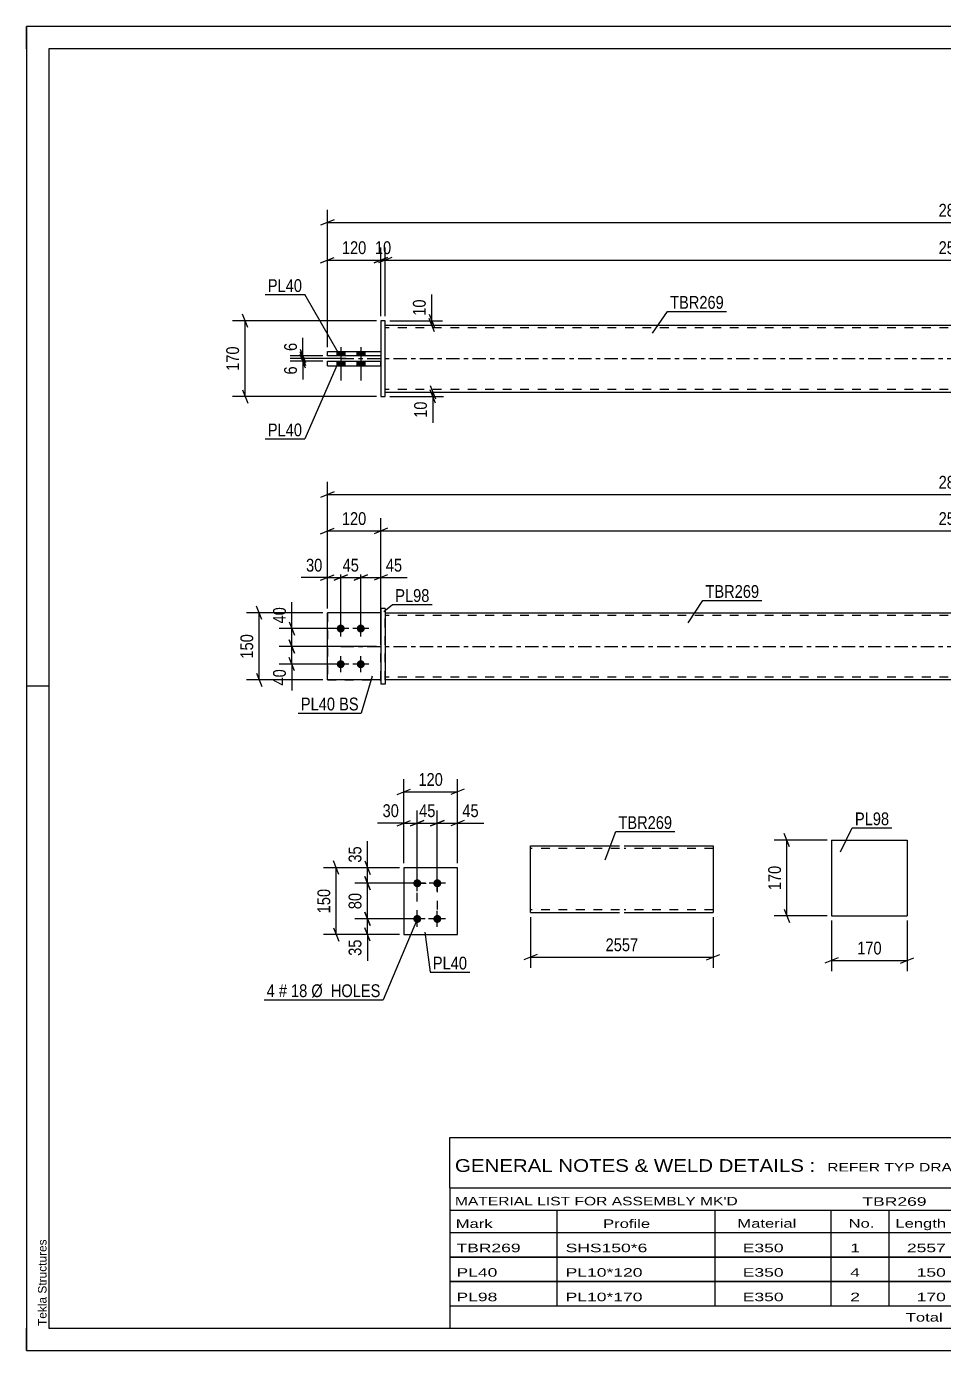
# Model space of a CAD drawing. Header units: millimetres. Extents: x 0 to 420, y 0 to 297.
# Drawn here: x 0 to 205.8, y 0 to 297 of the extents above; entities that cross this region are included whole.
import ezdxf

# ---------------------------------------------------------------- set-up
doc = ezdxf.new("R2010")
doc.units = ezdxf.units.MM
doc.linetypes.add('DXK_LINE_DOT2', pattern=[3.9198, 1.9599, -1.9599])
doc.linetypes.add('DXK_LINE_DOT3', pattern=[5.9187, 2.979, -0.9799, 0.9799, -0.9799])
doc.styles.add('Arial', font='ARIAL.TTF', dxfattribs={"height": 0.2})
doc.styles.add('Arial Narrow', font='ARIALN.TTF', dxfattribs={"height": 0.2})

# ---------------------------------------------------------------- blocks, each defined once
blk = doc.blocks.new('Unknown-580872883-1163')
at = {"color": 5, "linetype": 'Continuous'}
for p, q in [((420, 297), (0, 297)), ((0, 297), (0, 0)), ((0, 292), (0, 297)), ((415, 292), (5, 292)), ((5, 292), (5, 5)), ((5, 149), (0, 149)), ((0, 0), (0, 5)), ((5, 5), (415, 5)), ((0, 0), (420, 0))]:
    blk.add_line(p, q, dxfattribs=at)
at = {"color": 174, "linetype": 'Continuous', "style": 'Arial'}
blk.add_text('Tekla Structures', height=1.9102, rotation=90, dxfattribs=at).set_placement((4.5, 5.5))
blk = doc.blocks.new('Part-580872883-1797 - 1735')
at = {"color": 2, "linetype": 'Continuous'}
for p, q in [((79.52, 165.45), (67.52, 165.45)), ((67.52, 150.45), (67.52, 165.45)), ((79.52, 150.45), (67.52, 150.45))]:
    blk.add_line(p, q, dxfattribs=at)
at = {"color": 7, "linetype": 'DXK_LINE_DOT2'}
blk.add_line((79.52, 150.45), (79.52, 165.45), dxfattribs=at)
blk = doc.blocks.new('Part-580872883-1792 - 1735')
at = {"color": 7, "linetype": 'DXK_LINE_DOT2'}
for p, q in [((79.52, 165.45), (67.52, 165.45)), ((67.52, 165.45), (67.52, 150.45)), ((79.52, 150.45), (79.52, 165.45)), ((67.52, 150.45), (79.52, 150.45))]:
    blk.add_line(p, q, dxfattribs=at)
blk = doc.blocks.new('Part-580872883-1802 - 1735')
at = {"color": 2, "linetype": 'Continuous'}
for p, q in [((80.52, 166.45), (79.52, 166.45)), ((79.52, 166.45), (79.52, 149.45)), ((80.52, 166.45), (80.52, 149.45)), ((80.52, 149.45), (79.52, 149.45))]:
    blk.add_line(p, q, dxfattribs=at)
blk = doc.blocks.new('Part-580872883-1807 - 1735')
at = {"color": 2, "linetype": 'Continuous'}
for p, q in [((80.52, 165.45), (336.2, 165.45)), ((336.2, 150.45), (80.52, 150.45))]:
    blk.add_line(p, q, dxfattribs=at)
at = {"color": 7, "linetype": 'DXK_LINE_DOT2'}
for p, q in [((80.52, 150.45), (80.52, 165.45)), ((336.2, 164.85), (80.52, 164.85)), ((336.2, 150.45), (336.2, 165.45)), ((336.2, 151.05), (80.52, 151.05))]:
    blk.add_line(p, q, dxfattribs=at)
at = {"color": 7, "linetype": 'DXK_LINE_DOT3'}
blk.add_line((70.52, 157.95), (346.2, 157.95), dxfattribs=at)
blk = doc.blocks.new('Bolt-580872883-1809 - 1735')
at = {"linetype": 'Continuous'}
for points in [[(70.52, 161.05, -1), (70.52, 162.85, -1)], [(75.02, 161.05, -1), (75.02, 162.85, -1)], [(70.52, 153.05, -1), (70.52, 154.85, -1)], [(75.02, 153.05, -1), (75.02, 154.85, -1)]]:
    blk.add_hatch(color=1, dxfattribs=at).paths.add_polyline_path(points)
at = {"color": 1, "linetype": 'Continuous'}
for p, q in [((70.52, 160.15), (70.52, 163.75)), ((75.02, 160.15), (75.02, 163.75)), ((72.32, 161.95), (68.72, 161.95)), ((76.82, 161.95), (73.22, 161.95)), ((70.52, 152.15), (70.52, 155.75)), ((75.02, 152.15), (75.02, 155.75)), ((72.32, 153.95), (68.72, 153.95)), ((76.82, 153.95), (73.22, 153.95))]:
    blk.add_line(p, q, dxfattribs=at)
blk = doc.blocks.new('Part-580872883-1425 - 1390')
at = {"color": 2, "linetype": 'Continuous'}
for p, q in [((67.52, 224.09), (79.52, 224.09)), ((67.52, 223.09), (67.52, 224.09)), ((79.52, 223.09), (67.52, 223.09))]:
    blk.add_line(p, q, dxfattribs=at)
at = {"color": 7, "linetype": 'DXK_LINE_DOT2'}
blk.add_line((79.52, 224.09), (79.52, 223.09), dxfattribs=at)
blk = doc.blocks.new('Part-580872883-1394 - 1390')
at = {"color": 2, "linetype": 'Continuous'}
for p, q in [((80.52, 230.99), (79.52, 230.99)), ((79.52, 230.99), (79.52, 213.99)), ((80.52, 213.99), (80.52, 230.99)), ((79.52, 213.99), (80.52, 213.99))]:
    blk.add_line(p, q, dxfattribs=at)
blk = doc.blocks.new('Part-580872883-1420 - 1390')
at = {"color": 2, "linetype": 'Continuous'}
for p, q in [((67.52, 220.89), (67.52, 221.89)), ((67.52, 221.89), (79.52, 221.89)), ((67.52, 220.89), (79.52, 220.89))]:
    blk.add_line(p, q, dxfattribs=at)
at = {"color": 7, "linetype": 'DXK_LINE_DOT2'}
blk.add_line((79.52, 220.89), (79.52, 221.89), dxfattribs=at)
blk = doc.blocks.new('Part-580872883-1446 - 1390')
at = {"color": 2, "linetype": 'Continuous'}
for p, q in [((80.52, 229.99), (336.2, 229.99)), ((80.52, 214.99), (336.2, 214.99))]:
    blk.add_line(p, q, dxfattribs=at)
at = {"color": 7, "linetype": 'DXK_LINE_DOT2'}
for p, q in [((80.52, 214.99), (80.52, 229.99)), ((336.2, 229.39), (80.52, 229.39)), ((336.2, 229.99), (336.2, 214.99)), ((336.2, 215.59), (80.52, 215.59))]:
    blk.add_line(p, q, dxfattribs=at)
at = {"color": 7, "linetype": 'DXK_LINE_DOT3'}
blk.add_line((70.52, 222.49), (346.2, 222.49), dxfattribs=at)
blk = doc.blocks.new('Bolt-580872883-1448 - 1390')
at = {"linetype": 'Continuous'}
for points in [[(69.62, 223.09), (71.42, 223.09), (71.42, 224.09), (69.62, 224.09)], [(69.62, 223.09), (71.42, 223.09), (71.42, 224.09), (69.62, 224.09)], [(74.12, 223.09), (75.92, 223.09), (75.92, 224.09), (74.12, 224.09)], [(74.12, 223.09), (75.92, 223.09), (75.92, 224.09), (74.12, 224.09)], [(69.62, 220.89), (71.42, 220.89), (71.42, 221.89), (69.62, 221.89)], [(69.62, 220.89), (71.42, 220.89), (71.42, 221.89), (69.62, 221.89)], [(74.12, 220.89), (75.92, 220.89), (75.92, 221.89), (74.12, 221.89)], [(74.12, 220.89), (75.92, 220.89), (75.92, 221.89), (74.12, 221.89)]]:
    blk.add_hatch(color=1, dxfattribs=at).paths.add_polyline_path(points)
at = {"color": 1, "linetype": 'Continuous'}
for p, q in [((69.62, 224.09), (69.62, 223.09)), ((69.62, 224.09), (69.62, 223.09)), ((70.52, 225.09), (70.52, 217.59)), ((70.52, 225.09), (70.52, 217.59)), ((71.42, 224.09), (71.42, 223.09)), ((71.42, 224.09), (71.42, 223.09)), ((74.12, 224.09), (74.12, 223.09)), ((74.12, 224.09), (74.12, 223.09)), ((75.02, 225.09), (75.02, 217.59)), ((75.02, 225.09), (75.02, 217.59)), ((75.92, 224.09), (75.92, 223.09)), ((75.92, 224.09), (75.92, 223.09)), ((69.62, 221.89), (69.62, 220.89)), ((69.62, 221.89), (69.62, 220.89)), ((71.42, 221.89), (71.42, 220.89)), ((71.42, 221.89), (71.42, 220.89)), ((74.12, 221.89), (74.12, 220.89)), ((74.12, 221.89), (74.12, 220.89)), ((75.92, 221.89), (75.92, 220.89)), ((75.92, 221.89), (75.92, 220.89))]:
    blk.add_line(p, q, dxfattribs=at)
blk = doc.blocks.new('Part-580872883-2138 - 2131')
at = {"color": 2, "linetype": 'Continuous'}
for p, q in [((96.7, 108.31), (84.7, 108.31)), ((84.7, 108.31), (84.7, 93.31)), ((96.7, 93.31), (96.7, 108.31)), ((84.7, 93.31), (96.7, 93.31))]:
    blk.add_line(p, q, dxfattribs=at)
blk = doc.blocks.new('Bolt-580872883-2171 - 2131')
at = {"linetype": 'Continuous'}
for points in [[(87.7, 103.91, -1), (87.7, 105.71, -1)], [(92.2, 103.91, -1), (92.2, 105.71, -1)], [(87.7, 95.91, -1), (87.7, 97.71, -1)], [(92.2, 95.91, -1), (92.2, 97.71, -1)]]:
    blk.add_hatch(color=1, dxfattribs=at).paths.add_polyline_path(points)
at = {"color": 1, "linetype": 'Continuous'}
for p, q in [((89.5, 104.81), (85.9, 104.81)), ((87.7, 103.01), (87.7, 106.61)), ((94, 104.81), (90.4, 104.81)), ((92.2, 103.01), (92.2, 106.61)), ((87.7, 95.01), (87.7, 98.61)), ((92.2, 95.01), (92.2, 98.61)), ((89.5, 96.81), (85.9, 96.81)), ((94, 96.81), (90.4, 96.81))]:
    blk.add_line(p, q, dxfattribs=at)
blk = doc.blocks.new('Part-580872883-2302 - 2296')
at = {"color": 2, "linetype": 'Continuous'}
for p, q in [((180.67, 114.49), (180.67, 97.49)), ((180.67, 114.49), (197.67, 114.49)), ((197.67, 114.49), (197.67, 97.49)), ((180.67, 97.49), (197.67, 97.49))]:
    blk.add_line(p, q, dxfattribs=at)
blk = doc.blocks.new('Part-580872883-2328 - 2321')
at = {"color": 2, "linetype": 'Continuous'}
for p, q in [((113.12, 99.43), (113.12, 113.23)), ((113.12, 113.23), (133.12, 113.23)), ((134.12, 113.23), (154.12, 113.23)), ((154.12, 113.23), (154.12, 98.23)), ((113.12, 98.58), (113.12, 99.43)), ((113.12, 98.32), (113.12, 98.58)), ((113.12, 98.23), (113.12, 98.32)), ((113.12, 98.23), (133.12, 98.23)), ((134.12, 98.23), (154.12, 98.23))]:
    blk.add_line(p, q, dxfattribs=at)
at = {"color": 7, "linetype": 'DXK_LINE_DOT2'}
for p, q in [((133.12, 112.63), (113.12, 112.63)), ((154.12, 112.63), (134.12, 112.63)), ((113.12, 98.97), (113.12, 99.43)), ((113.12, 98.58), (113.12, 99.2)), ((113.12, 98.83), (113.12, 98.88)), ((113.12, 98.83), (113.12, 98.88)), ((133.12, 98.83), (113.12, 98.83)), ((154.12, 98.83), (134.12, 98.83)), ((154.12, 98.83), (154.12, 98.88))]:
    blk.add_line(p, q, dxfattribs=at)
blk = doc.blocks.new('Rectangle-580872883-2281 - 2131')
at = {"color": 1, "linetype": 'DXK_LINE_DOT2'}
blk.add_lwpolyline([(87.7, 104.81), (92.2, 104.81), (92.2, 96.81), (87.7, 96.81), (87.7, 104.81)], close=True, dxfattribs=at)
blk = doc.blocks.new('StraightDimension-580872883-2008 - 1735')
at = {"color": 7, "linetype": 'Continuous'}
for p, q in [((58.95, 163.45), (60.15, 160.45)), ((69.52, 161.95), (56.7, 161.95)), ((59.55, 157.95), (59.55, 161.95)), ((78.52, 157.95), (56.7, 157.95)), ((60.15, 156.45), (58.95, 159.45))]:
    blk.add_line(p, q, dxfattribs=at)
at = {"color": 0}
blk.add_wipeout([(58.8, 167.34), (54.6, 167.34), (54.6, 162.48), (58.8, 162.48)], dxfattribs=at)
at = {"color": 7, "linetype": 'Continuous'}
blk.add_line((59.55, 161.95), (59.55, 167.86), dxfattribs=at)
blk.add_line((59.55, 161.95), (59.55, 167.86), dxfattribs=at)
at = {"color": 3, "style": 'Arial Narrow'}
blk.add_text('40', height=2.863, rotation=90.0002, dxfattribs=at).set_placement((58.2, 163.08))
blk = doc.blocks.new('StraightDimension-580872883-1999 - 1735')
at = {"color": 7, "linetype": 'Continuous'}
for p, q in [((78.52, 157.95), (56.7, 157.95)), ((58.95, 159.45), (60.15, 156.45)), ((59.55, 153.95), (59.55, 157.95)), ((60.15, 152.45), (58.95, 155.45)), ((69.52, 153.95), (56.7, 153.95))]:
    blk.add_line(p, q, dxfattribs=at)
at = {"color": 0}
blk.add_wipeout([(58.8, 153.43), (54.6, 153.43), (54.6, 148.57), (58.8, 148.57)], dxfattribs=at)
at = {"color": 7, "linetype": 'Continuous'}
blk.add_line((59.55, 153.95), (59.55, 148.05), dxfattribs=at)
blk.add_line((59.55, 153.95), (59.55, 148.05), dxfattribs=at)
at = {"color": 3, "style": 'Arial Narrow'}
blk.add_text('40', height=2.863, rotation=90.0002, dxfattribs=at).set_placement((58.2, 149.17))
blk = doc.blocks.new('StraightDimension-580872883-1937 - 1735')
at = {"color": 7, "linetype": 'Continuous'}
for p, q in [((66.02, 183.23), (69.02, 184.43)), ((67.52, 166.45), (67.52, 186.68)), ((81.02, 184.43), (78.02, 183.23)), ((79.52, 158.95), (79.52, 186.68)), ((67.52, 183.83), (79.52, 183.83))]:
    blk.add_line(p, q, dxfattribs=at)
at = {"color": 0}
blk.add_wipeout([(76.86, 184.58), (76.86, 188.78), (70.18, 188.78), (70.18, 184.58)], dxfattribs=at)
at = {"color": 3, "style": 'Arial Narrow'}
blk.add_text('120', height=2.863, dxfattribs=at).set_placement((70.78, 185.18))
blk = doc.blocks.new('StraightDimension-580872883-2018 - 1735')
at = {"color": 7, "linetype": 'Continuous'}
for p, q in [((52.82, 163.95), (51.62, 166.95)), ((66.52, 165.45), (49.37, 165.45)), ((52.22, 150.45), (52.22, 165.45)), ((51.62, 151.95), (52.82, 148.95)), ((66.52, 150.45), (49.37, 150.45))]:
    blk.add_line(p, q, dxfattribs=at)
at = {"color": 0}
blk.add_wipeout([(51.47, 161.3), (47.27, 161.3), (47.27, 154.61), (51.47, 154.61)], dxfattribs=at)
at = {"color": 3, "style": 'Arial Narrow'}
blk.add_text('150', height=2.863, rotation=90.0002, dxfattribs=at).set_placement((50.87, 155.21))
blk = doc.blocks.new('StraightDimension-580872883-1982 - 1735')
at = {"color": 7, "linetype": 'Continuous'}
for p, q in [((75.02, 162.95), (75.02, 176.23)), ((79.52, 166.45), (79.52, 176.23)), ((73.52, 172.78), (76.52, 173.98)), ((75.02, 173.38), (79.52, 173.38)), ((81.02, 173.98), (78.02, 172.78))]:
    blk.add_line(p, q, dxfattribs=at)
at = {"color": 0}
blk.add_wipeout([(84.9, 174.13), (84.9, 178.33), (80.04, 178.33), (80.04, 174.13)], dxfattribs=at)
at = {"color": 7, "linetype": 'Continuous'}
blk.add_line((79.52, 173.38), (85.42, 173.38), dxfattribs=at)
blk.add_line((79.52, 173.38), (85.42, 173.38), dxfattribs=at)
at = {"color": 3, "style": 'Arial Narrow'}
blk.add_text('45', height=2.863, dxfattribs=at).set_placement((80.64, 174.73))
blk = doc.blocks.new('StraightDimension-580872883-1864 - 1735')
at = {"color": 7, "linetype": 'Continuous'}
for p, q in [((67.52, 166.45), (67.52, 194.83)), ((349.2, 166.45), (349.2, 194.83)), ((69.02, 192.58), (66.02, 191.38)), ((67.52, 191.98), (349.2, 191.98)), ((347.7, 191.38), (350.7, 192.58))]:
    blk.add_line(p, q, dxfattribs=at)
at = {"color": 0}
blk.add_wipeout([(212.62, 192.73), (212.62, 196.93), (204.1, 196.93), (204.1, 192.73)], dxfattribs=at)
at = {"color": 3, "style": 'Arial Narrow'}
blk.add_text('2817', height=2.863, dxfattribs=at).set_placement((204.7, 193.33))
blk = doc.blocks.new('StraightDimension-580872883-1922 - 1735')
at = {"color": 7, "linetype": 'Continuous'}
for p, q in [((81.02, 184.43), (78.02, 183.23)), ((79.52, 158.95), (79.52, 186.68)), ((335.7, 183.23), (338.7, 184.43)), ((337.2, 166.45), (337.2, 186.68)), ((79.52, 183.83), (337.2, 183.83))]:
    blk.add_line(p, q, dxfattribs=at)
at = {"color": 0}
blk.add_wipeout([(212.62, 184.58), (212.62, 188.78), (204.1, 188.78), (204.1, 184.58)], dxfattribs=at)
at = {"color": 3, "style": 'Arial Narrow'}
blk.add_text('2577', height=2.863, dxfattribs=at).set_placement((204.7, 185.18))
blk = doc.blocks.new('StraightDimension-580872883-1953 - 1735')
at = {"color": 7, "linetype": 'Continuous'}
for p, q in [((67.52, 166.45), (67.52, 176.23)), ((70.52, 162.95), (70.52, 176.23)), ((66.02, 172.78), (69.02, 173.98)), ((67.52, 173.38), (70.52, 173.38)), ((72.02, 173.98), (69.02, 172.78))]:
    blk.add_line(p, q, dxfattribs=at)
at = {"color": 0}
blk.add_wipeout([(66.99, 174.13), (66.99, 178.33), (62.14, 178.33), (62.14, 174.13)], dxfattribs=at)
at = {"color": 7, "linetype": 'Continuous'}
blk.add_line((67.52, 173.38), (61.61, 173.38), dxfattribs=at)
blk.add_line((67.52, 173.38), (61.61, 173.38), dxfattribs=at)
at = {"color": 3, "style": 'Arial Narrow'}
blk.add_text('30', height=2.863, dxfattribs=at).set_placement((62.74, 174.73))
blk = doc.blocks.new('StraightDimension-580872883-1969 - 1735')
at = {"color": 7, "linetype": 'Continuous'}
for p, q in [((70.52, 162.95), (70.52, 176.23)), ((75.02, 162.95), (75.02, 176.23)), ((69.02, 172.78), (72.02, 173.98)), ((70.52, 173.38), (75.02, 173.38)), ((76.52, 173.98), (73.52, 172.78))]:
    blk.add_line(p, q, dxfattribs=at)
at = {"color": 0}
blk.add_wipeout([(75.2, 174.13), (75.2, 178.33), (70.34, 178.33), (70.34, 174.13)], dxfattribs=at)
at = {"color": 3, "style": 'Arial Narrow'}
blk.add_text('45', height=2.863, dxfattribs=at).set_placement((70.94, 174.73))
blk = doc.blocks.new('StraightDimension-580872883-1564 - 1390')
at = {"color": 7, "linetype": 'Continuous'}
for p, q in [((67.52, 225.09), (67.52, 255.86)), ((349.2, 225.09), (349.2, 255.86)), ((69.02, 253.61), (66.02, 252.41)), ((67.52, 253.01), (349.2, 253.01)), ((347.7, 252.41), (350.7, 253.61))]:
    blk.add_line(p, q, dxfattribs=at)
at = {"color": 0}
blk.add_wipeout([(212.62, 253.76), (212.62, 257.96), (204.1, 257.96), (204.1, 253.76)], dxfattribs=at)
at = {"color": 3, "style": 'Arial Narrow'}
blk.add_text('2817', height=2.863, dxfattribs=at).set_placement((204.7, 254.36))
blk = doc.blocks.new('StraightDimension-580872883-1595 - 1390')
at = {"color": 7, "linetype": 'Continuous'}
for p, q in [((79.52, 231.99), (79.52, 247.45)), ((80.52, 231.99), (80.52, 247.45)), ((78.02, 244), (81.02, 245.2)), ((82.02, 245.2), (79.02, 244)), ((79.52, 244.6), (80.52, 244.6))]:
    blk.add_line(p, q, dxfattribs=at)
at = {"color": 0}
blk.add_wipeout([(82.45, 245.35), (82.45, 249.55), (77.59, 249.55), (77.59, 245.35)], dxfattribs=at)
at = {"color": 3, "style": 'Arial Narrow'}
blk.add_text('10', height=2.863, dxfattribs=at).set_placement((78.19, 245.95))
blk = doc.blocks.new('StraightDimension-580872883-1585 - 1390')
at = {"color": 7, "linetype": 'Continuous'}
for p, q in [((80.52, 231.99), (80.52, 247.45)), ((336.2, 231.99), (336.2, 247.45)), ((82.02, 245.2), (79.02, 244)), ((80.52, 244.6), (336.2, 244.6)), ((334.7, 244), (337.7, 245.2))]:
    blk.add_line(p, q, dxfattribs=at)
at = {"color": 0}
blk.add_wipeout([(212.62, 245.35), (212.62, 249.55), (204.1, 249.55), (204.1, 245.35)], dxfattribs=at)
at = {"color": 3, "style": 'Arial Narrow'}
blk.add_text('2557', height=2.863, dxfattribs=at).set_placement((204.7, 245.95))
blk = doc.blocks.new('StraightDimension-580872883-1605 - 1390')
at = {"color": 7, "linetype": 'Continuous'}
for p, q in [((67.52, 225.09), (67.52, 247.45)), ((79.52, 231.99), (79.52, 247.45)), ((66.02, 244), (69.02, 245.2)), ((67.52, 244.6), (79.52, 244.6)), ((81.02, 245.2), (78.02, 244))]:
    blk.add_line(p, q, dxfattribs=at)
at = {"color": 0}
blk.add_wipeout([(76.86, 245.35), (76.86, 249.55), (70.18, 249.55), (70.18, 245.35)], dxfattribs=at)
at = {"color": 3, "style": 'Arial Narrow'}
blk.add_text('120', height=2.863, dxfattribs=at).set_placement((70.78, 245.95))
blk = doc.blocks.new('StraightDimension-580872883-1626 - 1390')
at = {"color": 7, "linetype": 'Continuous'}
for p, q in [((81.52, 214.99), (93.61, 214.99)), ((81.52, 213.99), (93.61, 213.99)), ((90.61, 216.49), (91.81, 213.49)), ((91.81, 212.49), (90.61, 215.49)), ((91.21, 213.99), (91.21, 214.99))]:
    blk.add_line(p, q, dxfattribs=at)
at = {"color": 0}
blk.add_wipeout([(90.46, 213.46), (86.26, 213.46), (86.26, 208.61), (90.46, 208.61)], dxfattribs=at)
at = {"color": 7, "linetype": 'Continuous'}
blk.add_line((91.21, 213.99), (91.21, 208.08), dxfattribs=at)
blk.add_line((91.21, 213.99), (91.21, 208.08), dxfattribs=at)
at = {"color": 3, "style": 'Arial Narrow'}
blk.add_text('10', height=2.863, rotation=90.0002, dxfattribs=at).set_placement((89.86, 209.21))
blk = doc.blocks.new('StraightDimension-580872883-1636 - 1390')
at = {"color": 7, "linetype": 'Continuous'}
for p, q in [((90.34, 232.49), (91.54, 229.49)), ((81.52, 230.99), (93.34, 230.99)), ((81.52, 229.99), (93.34, 229.99)), ((91.54, 228.49), (90.34, 231.49)), ((90.94, 229.99), (90.94, 230.99))]:
    blk.add_line(p, q, dxfattribs=at)
at = {"color": 0}
blk.add_wipeout([(90.19, 236.37), (85.99, 236.37), (85.99, 231.51), (90.19, 231.51)], dxfattribs=at)
at = {"color": 7, "linetype": 'Continuous'}
blk.add_line((90.94, 230.99), (90.94, 236.89), dxfattribs=at)
blk.add_line((90.94, 230.99), (90.94, 236.89), dxfattribs=at)
at = {"color": 3, "style": 'Arial Narrow'}
blk.add_text('10', height=2.863, rotation=90.0002, dxfattribs=at).set_placement((89.59, 232.11))
blk = doc.blocks.new('StraightDimension-580872883-1667 - 1390')
at = {"color": 7, "linetype": 'Continuous'}
for p, q in [((49.65, 229.49), (48.45, 232.49)), ((78.52, 230.99), (46.2, 230.99)), ((49.05, 213.99), (49.05, 230.99)), ((78.52, 213.99), (46.2, 213.99)), ((48.45, 215.49), (49.65, 212.49))]:
    blk.add_line(p, q, dxfattribs=at)
at = {"color": 0}
blk.add_wipeout([(48.3, 225.83), (44.1, 225.83), (44.1, 219.15), (48.3, 219.15)], dxfattribs=at)
at = {"color": 3, "style": 'Arial Narrow'}
blk.add_text('170', height=2.863, rotation=90.0002, dxfattribs=at).set_placement((47.7, 219.75))
blk = doc.blocks.new('StraightDimension-580872883-1678 - 1390')
at = {"color": 7, "linetype": 'Continuous'}
for p, q in [((66.52, 223.09), (59.19, 223.09)), ((61.44, 224.59), (62.64, 221.59)), ((62.64, 220.99), (61.44, 223.99)), ((62.04, 222.49), (62.04, 223.09)), ((71.77, 222.49), (59.19, 222.49))]:
    blk.add_line(p, q, dxfattribs=at)
at = {"color": 0}
blk.add_wipeout([(61.29, 226.64), (57.09, 226.64), (57.09, 223.61), (61.29, 223.61)], dxfattribs=at)
at = {"color": 7, "linetype": 'Continuous'}
blk.add_line((62.04, 223.09), (62.04, 227.17), dxfattribs=at)
blk.add_line((62.04, 223.09), (62.04, 227.17), dxfattribs=at)
at = {"color": 3, "style": 'Arial Narrow'}
blk.add_text('6', height=2.86, rotation=90.0002, dxfattribs=at).set_placement((60.69, 224.21))
blk = doc.blocks.new('StraightDimension-580872883-1688 - 1390')
at = {"color": 7, "linetype": 'Continuous'}
for p, q in [((61.44, 223.99), (62.64, 220.99)), ((62.64, 220.39), (61.44, 223.39)), ((71.77, 222.49), (59.19, 222.49)), ((66.52, 221.89), (59.19, 221.89)), ((62.04, 221.89), (62.04, 222.49))]:
    blk.add_line(p, q, dxfattribs=at)
at = {"color": 0}
blk.add_wipeout([(61.29, 221.36), (57.09, 221.36), (57.09, 218.33), (61.29, 218.33)], dxfattribs=at)
at = {"color": 7, "linetype": 'Continuous'}
blk.add_line((62.04, 221.89), (62.04, 217.81), dxfattribs=at)
blk.add_line((62.04, 221.89), (62.04, 217.81), dxfattribs=at)
at = {"color": 3, "style": 'Arial Narrow'}
blk.add_text('6', height=2.86, rotation=90.0002, dxfattribs=at).set_placement((60.69, 218.93))
blk = doc.blocks.new('StraightDimension-580872883-2174 - 2131')
at = {"color": 7, "linetype": 'Continuous'}
for p, q in [((84.7, 109.31), (84.7, 128.16)), ((96.7, 109.31), (96.7, 128.16)), ((83.2, 124.71), (86.2, 125.91)), ((84.7, 125.31), (96.7, 125.31)), ((98.2, 125.91), (95.2, 124.71))]:
    blk.add_line(p, q, dxfattribs=at)
at = {"color": 0}
blk.add_wipeout([(94.04, 126.06), (94.04, 130.26), (87.36, 130.26), (87.36, 126.06)], dxfattribs=at)
at = {"color": 3, "style": 'Arial Narrow'}
blk.add_text('120', height=2.863, dxfattribs=at).set_placement((87.96, 126.66))
blk = doc.blocks.new('StraightDimension-580872883-2191 - 2131')
at = {"color": 7, "linetype": 'Continuous'}
for p, q in [((86.2, 117.71), (89.2, 118.91)), ((87.7, 105.81), (87.7, 121.16)), ((93.7, 118.91), (90.7, 117.71)), ((92.2, 105.81), (92.2, 121.16)), ((87.7, 118.31), (92.2, 118.31))]:
    blk.add_line(p, q, dxfattribs=at)
at = {"color": 0}
blk.add_wipeout([(92.38, 119.06), (92.38, 123.26), (87.52, 123.26), (87.52, 119.06)], dxfattribs=at)
at = {"color": 3, "style": 'Arial Narrow'}
blk.add_text('45', height=2.863, dxfattribs=at).set_placement((88.12, 119.66))
blk = doc.blocks.new('StraightDimension-580872883-2201 - 2131')
at = {"color": 7, "linetype": 'Continuous'}
for p, q in [((83.2, 117.71), (86.2, 118.91)), ((84.7, 109.31), (84.7, 121.16)), ((89.2, 118.91), (86.2, 117.71)), ((87.7, 105.81), (87.7, 121.16)), ((84.7, 118.31), (87.7, 118.31))]:
    blk.add_line(p, q, dxfattribs=at)
at = {"color": 0}
blk.add_wipeout([(84.17, 119.06), (84.17, 123.26), (79.32, 123.26), (79.32, 119.06)], dxfattribs=at)
at = {"color": 7, "linetype": 'Continuous'}
blk.add_line((84.7, 118.31), (78.79, 118.31), dxfattribs=at)
blk.add_line((84.7, 118.31), (78.79, 118.31), dxfattribs=at)
at = {"color": 3, "style": 'Arial Narrow'}
blk.add_text('30', height=2.863, dxfattribs=at).set_placement((79.92, 119.66))
blk = doc.blocks.new('StraightDimension-580872883-2214 - 2131')
at = {"color": 7, "linetype": 'Continuous'}
for p, q in [((90.7, 117.71), (93.7, 118.91)), ((92.2, 105.81), (92.2, 121.16)), ((98.2, 118.91), (95.2, 117.71)), ((96.7, 109.31), (96.7, 121.16)), ((92.2, 118.31), (96.7, 118.31))]:
    blk.add_line(p, q, dxfattribs=at)
at = {"color": 0}
blk.add_wipeout([(102.08, 119.06), (102.08, 123.26), (97.22, 123.26), (97.22, 119.06)], dxfattribs=at)
at = {"color": 7, "linetype": 'Continuous'}
blk.add_line((96.7, 118.31), (102.61, 118.31), dxfattribs=at)
blk.add_line((96.7, 118.31), (102.61, 118.31), dxfattribs=at)
at = {"color": 3, "style": 'Arial Narrow'}
blk.add_text('45', height=2.863, dxfattribs=at).set_placement((97.82, 119.66))
blk = doc.blocks.new('StraightDimension-580872883-2228 - 2131')
at = {"color": 7, "linetype": 'Continuous'}
for p, q in [((83.7, 108.31), (66.66, 108.31)), ((70.11, 106.81), (68.91, 109.81)), ((69.51, 93.31), (69.51, 108.31)), ((83.7, 93.31), (66.66, 93.31)), ((68.91, 94.81), (70.11, 91.81))]:
    blk.add_line(p, q, dxfattribs=at)
at = {"color": 0}
blk.add_wipeout([(68.76, 104.16), (64.56, 104.16), (64.56, 97.47), (68.76, 97.47)], dxfattribs=at)
at = {"color": 3, "style": 'Arial Narrow'}
blk.add_text('150', height=2.863, rotation=90.0002, dxfattribs=at).set_placement((68.16, 98.07))
blk = doc.blocks.new('StraightDimension-580872883-2245 - 2131')
at = {"color": 7, "linetype": 'Continuous'}
for p, q in [((75.91, 98.31), (77.11, 95.31)), ((86.7, 96.81), (73.66, 96.81)), ((76.51, 93.31), (76.51, 96.81)), ((83.7, 93.31), (73.66, 93.31)), ((77.11, 91.81), (75.91, 94.81))]:
    blk.add_line(p, q, dxfattribs=at)
at = {"color": 0}
blk.add_wipeout([(75.76, 92.79), (71.56, 92.79), (71.56, 87.93), (75.76, 87.93)], dxfattribs=at)
at = {"color": 7, "linetype": 'Continuous'}
blk.add_line((76.51, 93.31), (76.51, 87.41), dxfattribs=at)
blk.add_line((76.51, 93.31), (76.51, 87.41), dxfattribs=at)
at = {"color": 3, "style": 'Arial Narrow'}
blk.add_text('35', height=2.863, rotation=90.0002, dxfattribs=at).set_placement((75.16, 88.53))
blk = doc.blocks.new('StraightDimension-580872883-2258 - 2131')
at = {"color": 7, "linetype": 'Continuous'}
for p, q in [((83.7, 108.31), (73.66, 108.31)), ((75.91, 109.81), (77.11, 106.81)), ((76.51, 104.81), (76.51, 108.31)), ((86.7, 104.81), (73.66, 104.81)), ((77.11, 103.31), (75.91, 106.31))]:
    blk.add_line(p, q, dxfattribs=at)
at = {"color": 0}
blk.add_wipeout([(75.76, 113.7), (71.56, 113.7), (71.56, 108.84), (75.76, 108.84)], dxfattribs=at)
at = {"color": 7, "linetype": 'Continuous'}
blk.add_line((76.51, 108.31), (76.51, 114.22), dxfattribs=at)
blk.add_line((76.51, 108.31), (76.51, 114.22), dxfattribs=at)
at = {"color": 3, "style": 'Arial Narrow'}
blk.add_text('35', height=2.863, rotation=90.0002, dxfattribs=at).set_placement((75.16, 109.44))
blk = doc.blocks.new('StraightDimension-580872883-2271 - 2131')
at = {"color": 7, "linetype": 'Continuous'}
for p, q in [((86.7, 104.81), (73.66, 104.81)), ((75.91, 106.31), (77.11, 103.31)), ((76.51, 96.81), (76.51, 104.81)), ((77.11, 95.31), (75.91, 98.31)), ((86.7, 96.81), (73.66, 96.81))]:
    blk.add_line(p, q, dxfattribs=at)
at = {"color": 0}
blk.add_wipeout([(75.76, 103.24), (71.56, 103.24), (71.56, 98.39), (75.76, 98.39)], dxfattribs=at)
at = {"color": 3, "style": 'Arial Narrow'}
blk.add_text('80', height=2.863, rotation=90.0002, dxfattribs=at).set_placement((75.16, 98.99))
blk = doc.blocks.new('StraightDimension-580872883-2304 - 2296')
at = {"color": 7, "linetype": 'Continuous'}
for p, q in [((171.27, 112.99), (170.07, 115.99)), ((179.67, 114.49), (167.82, 114.49)), ((170.67, 97.49), (170.67, 114.49)), ((170.07, 98.99), (171.27, 95.99)), ((179.67, 97.49), (167.82, 97.49))]:
    blk.add_line(p, q, dxfattribs=at)
at = {"color": 0}
blk.add_wipeout([(169.92, 109.33), (165.72, 109.33), (165.72, 102.65), (169.92, 102.65)], dxfattribs=at)
at = {"color": 3, "style": 'Arial Narrow'}
blk.add_text('170', height=2.863, rotation=90.0002, dxfattribs=at).set_placement((169.32, 103.25))
blk = doc.blocks.new('StraightDimension-580872883-2313 - 2296')
at = {"color": 7, "linetype": 'Continuous'}
for p, q in [((180.67, 96.49), (180.67, 85.09)), ((197.67, 96.49), (197.67, 85.09)), ((182.17, 88.09), (179.17, 86.89)), ((180.67, 87.49), (197.67, 87.49)), ((196.17, 86.89), (199.17, 88.09))]:
    blk.add_line(p, q, dxfattribs=at)
at = {"color": 0}
blk.add_wipeout([(192.51, 88.24), (192.51, 92.44), (185.83, 92.44), (185.83, 88.24)], dxfattribs=at)
at = {"color": 3, "style": 'Arial Narrow'}
blk.add_text('170', height=2.863, dxfattribs=at).set_placement((186.43, 88.84))
blk = doc.blocks.new('StraightDimension-580872883-2332 - 2321')
at = {"color": 7, "linetype": 'Continuous'}
for p, q in [((113.12, 97.23), (113.12, 85.83)), ((154.12, 97.23), (154.12, 85.83)), ((114.62, 88.83), (111.62, 87.63)), ((113.12, 88.23), (154.12, 88.23)), ((152.62, 87.63), (155.62, 88.83))]:
    blk.add_line(p, q, dxfattribs=at)
at = {"color": 0}
blk.add_wipeout([(137.88, 88.98), (137.88, 93.18), (129.37, 93.18), (129.37, 88.98)], dxfattribs=at)
at = {"color": 3, "style": 'Arial Narrow'}
blk.add_text('2557', height=2.863, dxfattribs=at).set_placement((129.97, 89.58))
blk = doc.blocks.new('Unknown-580872883-3689')
at = {"color": 7, "linetype": 'Continuous'}
for p, q in [((95, 47.75), (255, 47.75)), ((95, 36.5), (95, 47.75)), ((255, 47.75), (255, 36.5)), ((95, 36.5), (255, 36.5)), ((95, 36.5), (95, 31.5)), ((255, 36.5), (255, 31.5)), ((95, 31.5), (255, 31.5)), ((95, 31.5), (95, 26.5)), ((119, 31.5), (119, 26.5)), ((154.5, 31.5), (154.5, 26.5)), ((180.5, 31.5), (180.5, 26.5)), ((193.5, 31.5), (193.5, 26.5)), ((211, 31.5), (211, 26.5)), ((233, 31.5), (233, 26.5)), ((255, 31.5), (255, 26.5)), ((95, 26.5), (255, 26.5)), ((95, 26.45), (95, 21.05)), ((95, 26.45), (255, 26.45)), ((119, 26.5), (119, 21)), ((154.5, 26.5), (154.5, 21)), ((180.5, 26.5), (180.5, 21)), ((193.5, 26.5), (193.5, 21)), ((211, 26.5), (211, 21)), ((233, 26.5), (233, 21)), ((255, 26.45), (255, 21.05)), ((95, 21.05), (255, 21.05)), ((95, 20.95), (95, 15.55)), ((95, 20.95), (255, 20.95)), ((119, 21), (119, 15.5)), ((154.5, 21), (154.5, 15.5)), ((180.5, 21), (180.5, 15.5)), ((193.5, 21), (193.5, 15.5)), ((211, 21), (211, 15.5)), ((233, 21), (233, 15.5)), ((255, 20.95), (255, 15.55)), ((95, 15.55), (255, 15.55)), ((95, 15.45), (95, 10.05)), ((95, 15.45), (255, 15.45)), ((119, 15.5), (119, 10)), ((154.5, 15.5), (154.5, 10)), ((180.5, 15.5), (180.5, 10)), ((193.5, 15.5), (193.5, 10)), ((211, 15.5), (211, 10)), ((233, 15.5), (233, 10)), ((255, 15.45), (255, 10.05)), ((95, 10.05), (255, 10.05)), ((95, 10), (255, 10)), ((95, 10), (95, 5)), ((211, 10), (211, 5)), ((233, 10), (233, 5)), ((255, 10), (255, 5)), ((95, 5), (255, 5))]:
    blk.add_line(p, q, dxfattribs=at)
at = {"color": 7, "style": 'Arial Narrow'}
for s, height, width, p in [('GENERAL NOTES & WELD DETAILS :', 2.8633, 1.4, (96.15, 40.06)), ('REFER TYP DRAWING TYP-01', 1.9089, 1.6, (179.7, 40.16)), ("MATERIAL LIST FOR ASSEMBLY MK'D", 1.9089, 1.6, (96.15, 32.56)), ('TBR269', 1.909, 1.794707, (187.59, 32.47)), ('1', 1.91, 1.794707, (217.08, 32.56)), ('No. Required', 1.9089, 1.6, (226.41, 32.56)), ('Mark', 1.909, 1.7, (96.34, 27.5)), ('Profile', 1.909, 1.7, (129.41, 27.5)), ('Material', 1.909, 1.7, (159.54, 27.56)), ('No.', 1.909, 1.7, (184.5, 27.56)), ('Length', 1.909, 1.7, (195, 27.56)), ('Area', 1.909, 1.7, (217.5, 27.56)), ('Weight', 1.909, 1.7, (237, 27.56))]:
    blk.add_text(s, height=height, dxfattribs=dict(at, width=width)).set_placement(p)
at = {"color": 7, "linetype": 'Continuous', "style": 'Arial Narrow'}
for s, height, width, p in [('TBR269', 1.909, 1.794707, (96.5, 22.06)), ('SHS150*6', 1.909, 1.794707, (121, 22.06)), ('E350', 1.909, 1.794707, (160.74, 22.06)), ('1', 1.91, 1.794707, (184.86, 22.06)), ('2557', 1.909, 1.794707, (197.58, 22.06)), ('1.5', 1.909, 1.794707, (221.32, 22.06)), ('69.4', 1.909, 1.794707, (240.14, 22.06)), ('PL40', 1.909, 1.794707, (96.5, 16.56)), ('PL10*120', 1.909, 1.794707, (121, 16.56)), ('E350', 1.909, 1.794707, (160.74, 16.56)), ('4', 1.91, 1.794707, (184.86, 16.56)), ('150', 1.909, 1.794707, (199.77, 16.56)), ('0.0', 1.909, 1.794707, (221.32, 16.56)), ('5.7', 1.909, 1.794707, (242.33, 16.56)), ('PL98', 1.909, 1.794707, (96.5, 11.06)), ('PL10*170', 1.909, 1.794707, (121, 11.06)), ('E350', 1.909, 1.794707, (160.74, 11.06)), ('2', 1.91, 1.794707, (184.86, 11.06)), ('170', 1.909, 1.794707, (199.77, 11.06)), ('0.1', 1.909, 1.794707, (221.32, 11.06)), ('4.5', 1.909, 1.794707, (242.33, 11.06)), ('Total', 1.909, 1.7, (197.33, 6.5)), ('1.8', 1.909, 1.794707, (220.83, 6.5)), ('79.6', 1.909, 1.794707, (240.14, 6.5))]:
    blk.add_text(s, height=height, dxfattribs=dict(at, width=width)).set_placement(p)
blk = doc.blocks.new('Mark-580872883-1798 - 1735')
at = {"color": 0}
blk.add_wipeout([(90.43, 167.92), (90.43, 170.92), (82.76, 170.92), (82.76, 167.92)], dxfattribs=at)
blk.add_wipeout([(90.43, 167.92), (90.43, 170.92), (82.76, 170.92), (82.76, 167.92)], dxfattribs=at)
at = {"color": 30, "linetype": 'Continuous'}
for p, q in [((80.21, 165.76), (82.16, 167.32)), ((82.16, 167.32), (91.03, 167.32))]:
    blk.add_line(p, q, dxfattribs=at)
at = {"color": 3, "style": 'Arial Narrow'}
blk.add_text('PL98', height=2.863, dxfattribs=at).set_placement((82.76, 167.92))
blk = doc.blocks.new('Mark-580872883-1803 - 1735')
at = {"color": 0}
blk.add_wipeout([(164.43, 168.83), (164.43, 171.83), (152.37, 171.83), (152.37, 168.83)], dxfattribs=at)
blk.add_wipeout([(164.43, 168.83), (164.43, 171.83), (152.37, 171.83), (152.37, 168.83)], dxfattribs=at)
at = {"color": 30, "linetype": 'Continuous'}
for p, q in [((148.48, 163.26), (151.77, 168.23)), ((151.77, 168.23), (165.03, 168.23))]:
    blk.add_line(p, q, dxfattribs=at)
at = {"color": 3, "style": 'Arial Narrow'}
blk.add_text('TBR269', height=2.863, dxfattribs=at).set_placement((152.37, 168.83))
blk = doc.blocks.new('MarkSet-580872883-2053 - 1735')
at = {"color": 0}
blk.add_wipeout([(69.26, 143.59), (69.26, 146.59), (61.58, 146.59), (61.58, 143.59)], dxfattribs=at)
blk.add_wipeout([(69.26, 143.59), (69.26, 146.59), (61.58, 146.59), (61.58, 143.59)], dxfattribs=at)
blk.add_wipeout([(74.54, 143.59), (74.54, 146.59), (70.16, 146.59), (70.16, 143.59)], dxfattribs=at)
blk.add_wipeout([(74.54, 143.59), (74.54, 146.59), (70.16, 146.59), (70.16, 143.59)], dxfattribs=at)
at = {"color": 30, "linetype": 'Continuous'}
for p in [(77.56, 151.23), (60.98, 142.99)]:
    blk.add_line(p, (75.14, 142.99), dxfattribs=at)
at = {"color": 3, "style": 'Arial Narrow'}
for s, p in [('PL40', (61.58, 143.59)), ('BS', (70.16, 143.59))]:
    blk.add_text(s, height=2.863, dxfattribs=at).set_placement(p)
blk = doc.blocks.new('Mark-580872883-1415 - 1390')
at = {"color": 0}
blk.add_wipeout([(61.85, 205.07), (61.85, 208.07), (54.17, 208.07), (54.17, 205.07)], dxfattribs=at)
blk.add_wipeout([(61.85, 205.07), (61.85, 208.07), (54.17, 208.07), (54.17, 205.07)], dxfattribs=at)
at = {"color": 30, "linetype": 'Continuous'}
for p in [(69.95, 221.66), (53.57, 204.47)]:
    blk.add_line(p, (62.45, 204.47), dxfattribs=at)
at = {"color": 3, "style": 'Arial Narrow'}
blk.add_text('PL40', height=2.863, dxfattribs=at).set_placement((54.17, 205.07))
blk = doc.blocks.new('Mark-580872883-1421 - 1390')
at = {"color": 0}
blk.add_wipeout([(61.85, 237.45), (61.85, 240.45), (54.17, 240.45), (54.17, 237.45)], dxfattribs=at)
blk.add_wipeout([(61.85, 237.45), (61.85, 240.45), (54.17, 240.45), (54.17, 237.45)], dxfattribs=at)
at = {"color": 30, "linetype": 'Continuous'}
for p in [(53.57, 236.85), (69.95, 223.86)]:
    blk.add_line(p, (62.45, 236.85), dxfattribs=at)
at = {"color": 3, "style": 'Arial Narrow'}
blk.add_text('PL40', height=2.863, dxfattribs=at).set_placement((54.17, 237.45))
blk = doc.blocks.new('Mark-580872883-1442 - 1390')
at = {"color": 0}
blk.add_wipeout([(156.49, 233.68), (156.49, 236.68), (144.44, 236.68), (144.44, 233.68)], dxfattribs=at)
blk.add_wipeout([(156.49, 233.68), (156.49, 236.68), (144.44, 236.68), (144.44, 233.68)], dxfattribs=at)
at = {"color": 30, "linetype": 'Continuous'}
for p, q in [((140.46, 228.23), (143.84, 233.08)), ((143.84, 233.08), (157.09, 233.08))]:
    blk.add_line(p, q, dxfattribs=at)
at = {"color": 3, "style": 'Arial Narrow'}
blk.add_text('TBR269', height=2.863, dxfattribs=at).set_placement((144.44, 233.68))
blk = doc.blocks.new('Mark-580872883-2134 - 2131')
at = {"color": 0}
blk.add_wipeout([(98.88, 85.48), (98.88, 88.48), (91.2, 88.48), (91.2, 85.48)], dxfattribs=at)
blk.add_wipeout([(98.88, 85.48), (98.88, 88.48), (91.2, 88.48), (91.2, 85.48)], dxfattribs=at)
at = {"color": 30, "linetype": 'Continuous'}
for p, q in [((89.42, 93.84), (90.6, 84.88)), ((90.6, 84.88), (99.48, 84.88))]:
    blk.add_line(p, q, dxfattribs=at)
at = {"color": 3, "style": 'Arial Narrow'}
blk.add_text('PL40', height=2.863, dxfattribs=at).set_placement((91.2, 85.48))
blk = doc.blocks.new('Mark-580872883-2167 - 2131')
at = {"color": 0}
blk.add_wipeout([(55.74, 79.28), (55.74, 82.28), (53.92, 82.28), (53.92, 79.28)], dxfattribs=at)
blk.add_wipeout([(55.74, 79.28), (55.74, 82.28), (53.92, 82.28), (53.92, 79.28)], dxfattribs=at)
blk.add_wipeout([(58.47, 79.28), (58.47, 82.28), (56.64, 82.28), (56.64, 79.28)], dxfattribs=at)
blk.add_wipeout([(58.47, 79.28), (58.47, 82.28), (56.64, 82.28), (56.64, 79.28)], dxfattribs=at)
at = {"color": 3, "style": 'Arial Narrow'}
blk.add_text('4', height=2.86, dxfattribs=at).set_placement((53.92, 79.28))
at = {"color": 0}
blk.add_wipeout([(63.03, 79.28), (63.03, 82.28), (59.37, 82.28), (59.37, 79.28)], dxfattribs=at)
blk.add_wipeout([(63.03, 79.28), (63.03, 82.28), (59.37, 82.28), (59.37, 79.28)], dxfattribs=at)
at = {"color": 3, "style": 'Arial Narrow'}
blk.add_text('#', height=2.86, dxfattribs=at).set_placement((56.64, 79.28))
at = {"color": 0}
blk.add_wipeout([(79.46, 79.28), (79.46, 82.28), (63.93, 82.28), (63.93, 79.28)], dxfattribs=at)
blk.add_wipeout([(79.46, 79.28), (79.46, 82.28), (63.93, 82.28), (63.93, 79.28)], dxfattribs=at)
at = {"color": 7, "linetype": 'Continuous'}
for p in [(87.75, 96.94), (53.32, 78.68)]:
    blk.add_line(p, (80.06, 78.68), dxfattribs=at)
at = {"color": 3, "style": 'Arial Narrow'}
for s, p in [('18', (59.37, 79.28)), ('Ø  HOLES', (63.93, 79.28))]:
    blk.add_text(s, height=2.863, dxfattribs=at).set_placement(p)
blk = doc.blocks.new('Mark-580872883-2298 - 2296')
at = {"color": 0}
blk.add_wipeout([(193.6, 117.83), (193.6, 120.83), (185.92, 120.83), (185.92, 117.83)], dxfattribs=at)
blk.add_wipeout([(193.6, 117.83), (193.6, 120.83), (185.92, 120.83), (185.92, 117.83)], dxfattribs=at)
at = {"color": 30, "linetype": 'Continuous'}
for p, q in [((182.69, 111.87), (185.32, 117.23)), ((185.32, 117.23), (194.2, 117.23))]:
    blk.add_line(p, q, dxfattribs=at)
at = {"color": 3, "style": 'Arial Narrow'}
blk.add_text('PL98', height=2.863, dxfattribs=at).set_placement((185.92, 117.83))
blk = doc.blocks.new('Mark-580872883-2324 - 2321')
at = {"color": 0}
blk.add_wipeout([(144.9, 116.99), (144.9, 119.99), (132.84, 119.99), (132.84, 116.99)], dxfattribs=at)
blk.add_wipeout([(144.9, 116.99), (144.9, 119.99), (132.84, 119.99), (132.84, 116.99)], dxfattribs=at)
at = {"color": 30, "linetype": 'Continuous'}
for p, q in [((129.89, 110.08), (132.24, 116.39)), ((132.24, 116.39), (145.5, 116.39))]:
    blk.add_line(p, q, dxfattribs=at)
at = {"color": 3, "style": 'Arial Narrow'}
blk.add_text('TBR269', height=2.863, dxfattribs=at).set_placement((132.84, 116.99))

msp = doc.modelspace()

# ---------------------------------------------------------------- block references
for name in ['Unknown-580872883-1163', 'Part-580872883-1446 - 1390', 'Part-580872883-1394 - 1390', 'Part-580872883-1425 - 1390', 'Bolt-580872883-1448 - 1390', 'Part-580872883-1420 - 1390', 'Part-580872883-1802 - 1735', 'Part-580872883-1797 - 1735', 'Part-580872883-1792 - 1735', 'Bolt-580872883-1809 - 1735', 'Part-580872883-1807 - 1735', 'Part-580872883-2328 - 2321', 'Part-580872883-2302 - 2296', 'Part-580872883-2138 - 2131', 'Bolt-580872883-2171 - 2131', 'Rectangle-580872883-2281 - 2131', 'Unknown-580872883-3689']:
    msp.add_blockref(name, (0, 0))

# ---------------------------------------------------------------- next in the draw order: block references
for name in ['StraightDimension-580872883-1564 - 1390', 'StraightDimension-580872883-1626 - 1390', 'StraightDimension-580872883-2008 - 1735', 'StraightDimension-580872883-2174 - 2131', 'Mark-580872883-2324 - 2321', 'Mark-580872883-2298 - 2296', 'StraightDimension-580872883-2304 - 2296', 'StraightDimension-580872883-2332 - 2321', 'Mark-580872883-2134 - 2131']:
    msp.add_blockref(name, (0, 0))

# ---------------------------------------------------------------- next in the draw order: block references
for name in ['StraightDimension-580872883-1595 - 1390', 'StraightDimension-580872883-1999 - 1735', 'StraightDimension-580872883-2191 - 2131', 'StraightDimension-580872883-2313 - 2296']:
    msp.add_blockref(name, (0, 0))

# ---------------------------------------------------------------- next in the draw order: block references
for name in ['StraightDimension-580872883-1585 - 1390', 'StraightDimension-580872883-1937 - 1735', 'StraightDimension-580872883-2201 - 2131', 'StraightDimension-580872883-2214 - 2131']:
    msp.add_blockref(name, (0, 0))

# ---------------------------------------------------------------- next in the draw order: block references
for name in ['StraightDimension-580872883-1605 - 1390', 'Mark-580872883-1442 - 1390', 'StraightDimension-580872883-1982 - 1735', 'StraightDimension-580872883-2018 - 1735', 'StraightDimension-580872883-2228 - 2131']:
    msp.add_blockref(name, (0, 0))

# ---------------------------------------------------------------- next in the draw order: block references
for name in ['StraightDimension-580872883-1636 - 1390', 'StraightDimension-580872883-1667 - 1390', 'StraightDimension-580872883-1864 - 1735', 'MarkSet-580872883-2053 - 1735', 'StraightDimension-580872883-2258 - 2131', 'StraightDimension-580872883-2245 - 2131']:
    msp.add_blockref(name, (0, 0))

# ---------------------------------------------------------------- next in the draw order: block references
for name in ['StraightDimension-580872883-1678 - 1390', 'StraightDimension-580872883-1922 - 1735', 'StraightDimension-580872883-1953 - 1735', 'StraightDimension-580872883-2271 - 2131']:
    msp.add_blockref(name, (0, 0))

# ---------------------------------------------------------------- next in the draw order: block references
for name in ['StraightDimension-580872883-1688 - 1390', 'StraightDimension-580872883-1969 - 1735', 'Mark-580872883-1798 - 1735', 'Mark-580872883-1803 - 1735', 'Mark-580872883-2167 - 2131']:
    msp.add_blockref(name, (0, 0))

# ---------------------------------------------------------------- next in the draw order: block references
for name in ['Mark-580872883-1421 - 1390', 'Mark-580872883-1415 - 1390']:
    msp.add_blockref(name, (0, 0))

doc.saveas('drawing.dxf')
